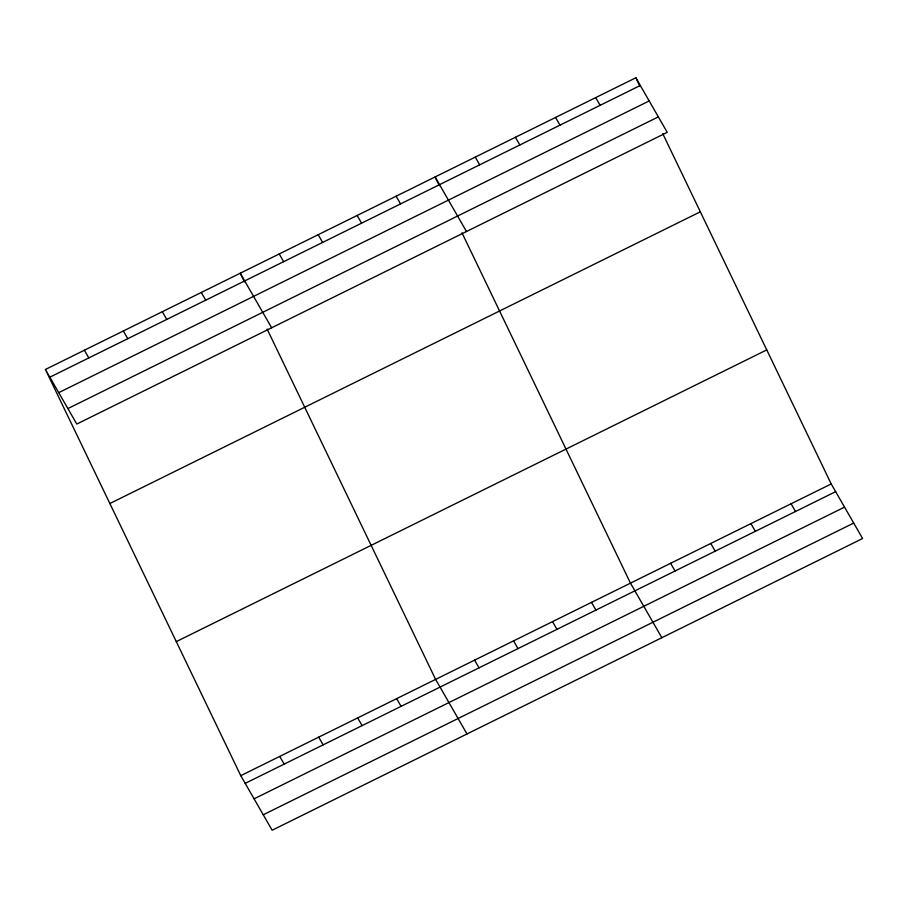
<?xml version="1.0" encoding="UTF-8"?>
<svg xmlns="http://www.w3.org/2000/svg" width="908" height="908" viewBox="0 0 908 908"><rect width="100%" height="100%" fill="white"/><g stroke="black" fill="none" stroke-linecap="round" stroke-linejoin="round"><path stroke-width="1.36" d="M45.4 369.477L635.861 77.77L667.244 132.341L76.783 424.047L45.4 369.477L240.756 775.659L272.139 830.23L862.6 538.523L831.217 483.953L662.726 133.624M49.838 377.183L640.299 85.477M58.725 392.653L649.186 100.936M67.884 408.577L658.345 116.871M109.868 503.52L700.329 211.814M176.288 641.615L766.749 349.909M240.756 775.659L831.217 483.953M245.194 783.366L835.655 491.659M254.081 798.836L844.542 507.129M263.252 814.771L853.713 523.065M595.705 97.61L600.143 105.317M791.072 503.792L795.499 511.499M555.56 117.438L559.986 125.145M750.916 523.632L755.354 531.339M515.404 137.278L519.841 144.985M710.771 543.461L715.198 551.167M475.259 157.118L479.685 164.825M670.615 563.301L675.053 571.007M466.485 231.517L435.102 176.947L439.279 185.641M661.841 637.7L630.47 583.14L461.968 232.8M396.138 196.207L400.564 203.914M591.494 602.39L595.932 610.097M357.162 215.457L361.6 223.164M552.529 621.64L556.956 629.346M318.197 234.707L322.624 242.413M513.553 640.889L517.991 648.607M279.221 253.956L283.659 261.663M474.589 660.15L479.015 667.857M271.628 327.777L240.257 273.217L244.434 281.9M466.996 733.97L435.613 679.4L267.111 329.059M201.281 292.467L205.719 300.173M396.637 698.649L401.075 706.356M162.316 311.716L166.743 319.423M357.673 717.91L362.099 725.617M123.34 330.966L127.778 338.684M318.697 737.16L323.135 744.866M84.376 350.227L88.802 357.934M279.732 756.409L284.159 764.116M635.861 77.77L640.038 86.453"/></g></svg>
